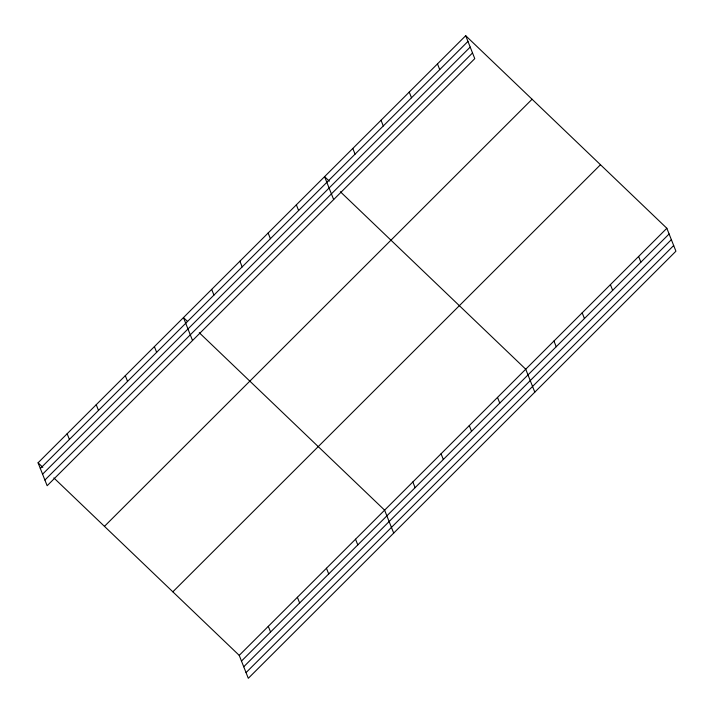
<?xml version="1.0" encoding="UTF-8"?>
<svg xmlns="http://www.w3.org/2000/svg" width="714" height="714" viewBox="0 0 714 714"><rect width="100%" height="100%" fill="white"/><g stroke="black" fill="none" stroke-linecap="round" stroke-linejoin="round"><path stroke-width="1.07" d="M465.698 35.7L474.774 58.628L47.151 485.725L38.074 462.797L465.698 35.7L666.849 228.275L675.926 251.203L248.302 678.3L239.226 655.372L53.871 477.925M40.323 468.491L467.956 41.403M42.581 474.185L470.205 47.088M44.902 480.04L472.525 52.943M104.449 526.343L532.073 99.246M172.842 591.817L600.474 164.729M239.226 655.372L666.849 228.275M241.484 661.066L669.107 233.978M243.733 666.76L671.356 239.663M246.053 672.615L673.677 245.518M329.324 181.177L324.575 176.644L333.661 199.572M340.382 191.771L525.736 369.218L534.813 392.147M187.416 321.362L183.462 317.587L192.539 340.516M199.268 332.715L384.614 510.162L393.7 533.09M38.074 462.797L42.813 467.331M638.628 256.46L640.886 262.163M610.408 284.654L612.657 290.348M582.178 312.839L584.436 318.542M553.957 341.024L556.215 346.727M437.477 63.885L439.726 69.588M409.247 92.079L411.505 97.773M497.515 397.403L499.764 403.107M381.026 120.264L383.284 125.967M469.285 425.589L471.543 431.292M352.805 148.45L355.063 154.153M441.065 453.783L443.323 459.477M412.844 481.968L415.102 487.671M296.355 204.829L298.613 210.532M268.134 233.014L270.392 238.717M355.536 539.204L357.794 544.898M239.913 261.208L242.162 266.902M326.459 568.246L328.717 573.94M211.683 289.393L213.941 295.096M297.381 597.288L299.639 602.982M268.303 626.33L270.561 632.024M154.385 346.629L156.643 352.323M125.307 375.671L127.565 381.365M96.229 404.713L98.487 410.407M67.152 433.755L69.41 439.449"/></g></svg>
